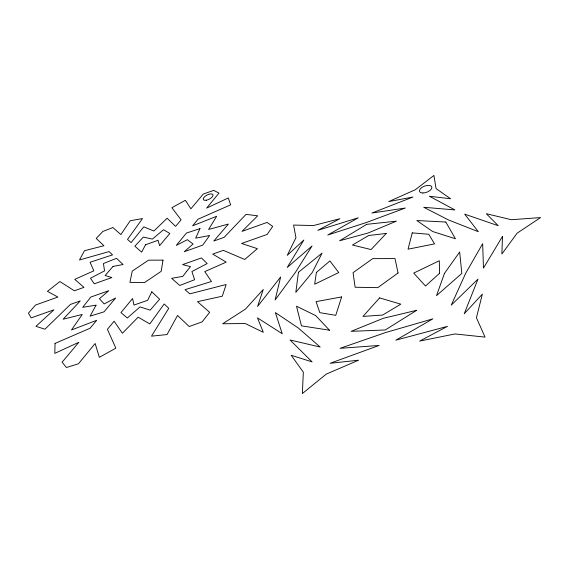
<?xml version="1.0" encoding="UTF-8"?>
<svg xmlns="http://www.w3.org/2000/svg" width="569" height="569" viewBox="0 0 569 569"><rect width="100%" height="100%" fill="white"/><g stroke="black" fill="none" stroke-linecap="round" stroke-linejoin="round"><path stroke-width="0.85" d="M55.051 343.406L54.795 353.392L78.849 342.268L62.092 362.218L66.459 367.503L78.437 363.79L95.144 343.498L99.34 357.325L115.848 348.178L107.413 329.344L114.099 321.222L122.399 333.263L138.146 317.175L149.818 323.925L164.185 303.96L168.758 308.298L151.489 336.158L167.037 334.565L177.521 315.461L189.207 326.535L202.144 321.855L209.641 312.31L197.486 301.662L222.287 296.207L226.142 284.521L189.797 293.846L185.025 289.678L211.49 281.491L204.762 271.619L226.192 262.131L212.742 254.101L223.325 250.36L244.741 259.464L257.373 248.66L241.59 243.475L267.16 234.428L272.693 226.391L267.067 222.429L242.01 231.37L257.665 215.8L246.043 214.378L224.158 237.33L213.795 241.028L228.411 224.065L208.595 229.456L216.654 216.291L192.599 225.822L198.055 219.193L230.63 204.833L228.297 197.948L206.639 208.098L218.98 193.111L213.738 190.38L203.289 194.036L190.864 208.837L185.394 200.295L171.852 207.699L181.091 219.84L175.608 226.37L167.122 218.254L153.865 231.028L143.772 226.839L131.119 242.586L127.506 239.435L142.52 218.546L130.209 220.744L120.891 234.57L112.861 227.536L102.882 231.441L96.218 238.425L103.928 245.723L84.482 250.716L79.482 259.983L109.084 251.598L112.534 254.884L90.087 262.259L93.828 270.823L74.759 279.379L83.97 287.359L74.361 290.787L59.887 281.555L47.426 291.356L57.903 297.054L35.506 305.048L28.45 313.142L31.16 317.886L53.955 309.821L35.968 326.322L44.951 329.209L70.456 304.401L80.25 300.937L63.145 319.209L82.249 314.444L71.466 329.984L96.702 320.29L89.994 328.277L55.051 343.406M502.498 236.405L501.872 253.987L517.114 233.183L540.55 217.578L511.396 219.712L486.339 213.724L498.238 225.708L464.681 214.15L478.351 231.725L448.635 220.004L423.749 207.28L454.894 209.918L429.403 196.248L450.627 198.766L436.067 188.609L433.919 175.437L415.356 189.712L388.712 201.582L412.945 197.038L371.898 213.034L405.348 208.019L366.336 222.522L327.765 235.011L358.278 217.799L317.822 230.331L339.906 218.716L313.462 225.544L293.576 225.061L295.951 237.664L287.245 255.346L303.846 240.033L287.253 267.444L312.04 245.986L295.489 272.259L275.126 299.948L280.659 276.947L257.572 306.463L263.276 289.457L245.531 309.031L222.678 323.768L245.161 323.512L263.305 332.303L257.487 317.886L282.238 333.747L275.36 312.587L298.362 328.057L320.183 347.047L290.062 339.992L312.111 361.891L291.179 355.276L303.341 372.183L302.359 393.563L326.201 374.139L358.577 360.205L330.098 363.285L379.16 345.433L340.027 348.335L385.704 332.516L432.881 318.839L395.868 340.162L447.454 326.364L419.673 341.08L454.98 333.946L485.037 337.118L476.431 317.751L482.356 294.123L464.24 313.754L477.981 279.109L451.245 305.155L465.606 273.454L482.668 243.681L483.465 268.099L502.498 236.405M298.433 272.288L295.816 292.381L312.296 272.437L322.097 253.091L298.433 272.288M316.392 272.43L314.664 284.216L338.74 272.572L329.928 260.943L316.392 272.43M162.99 260.133L161.205 271.306L144.448 282.622L129.931 282.373L132.243 271.1L148.545 260.175L162.99 260.133M412.226 232.877L408.051 249.179L434.552 243.895L428.777 234.257L412.226 232.877M341.649 296.933L335.753 315.333L319.814 312.658L316.058 301.627L341.649 296.933M444.474 273.39L436.53 295.624L461.836 273.426L459.652 252.01L444.474 273.39M199.982 228.631L195.651 238.162L209.634 235.509L202.706 245.132L184.278 251.711L193.083 244.009L187.357 239.67L176.283 245.403L186.454 233.048L199.982 228.631M151.809 291.805L147.634 300.318L133.964 305.069L132.563 298.526L120.955 312.623L127.349 318L140.017 306.904L150.138 310.155L159.626 299.223L151.809 291.805M145.536 244.798L141.653 252.138L134.846 246.185L143.374 237.074L152.392 239.101L163.545 229.712L169.825 233.482L159.597 245.666L158.018 240.274L145.536 244.798M96.04 305.169L90.115 316.136L104.006 311.848L115.656 297.978L104.148 303.938L99.433 298.718L108.771 290.702L90.884 297.032L82.683 307.317L96.04 305.169M186.525 271.484L182.791 276.385L171.625 278.341L179.776 285.467L194.584 279.742L191.938 271.527L207.159 263.568L201.447 257.942L182.635 264.592L190.501 266.641L186.525 271.484M113.039 266.413L105.144 275.496L111.858 277.551L94.312 283.81L90.457 278.262L104.554 270.901L103.43 263.539L116.545 258.326L123.068 264.521L113.039 266.413M379.608 297.9L362.958 316.421L382.66 315.041L400.782 304.166L379.608 297.9M386.216 233.446L371.095 249.563L352.474 245.026L368.655 235.509L386.216 233.446M439.609 273.255L425.498 286.029L413.713 273.092L439.296 260.751L439.609 273.255M398.051 272.978L377.795 287.651L355.127 287.245L353.057 272.672L372.695 258.646L394.993 258.575L398.051 272.978M416.686 310.297L385.256 329.97L351.144 331.336L383.3 318.306L416.686 310.297M366.664 224.342L339.665 240.758L368.072 233.013L396.394 221.163L366.664 224.342M445.812 222.031L416.807 220.537L432.568 231.491L455.435 238.767L445.812 222.031M329.487 330.219L301.442 325.845L296.506 306.207L315.752 315.624L329.487 330.219M206.298 200.238A5.391 2.347 -27.2 0 0 213.026 194.833A5.391 2.347 -27.2 0 0 205.146 196.269A5.391 2.347 -27.2 0 0 206.298 200.238M422.931 193.005A6.572 3.272 -20.3 0 0 431.899 187.237A6.572 3.272 -20.3 0 0 422.12 187.293A6.572 3.272 -20.3 0 0 422.931 193.005"/></g></svg>
